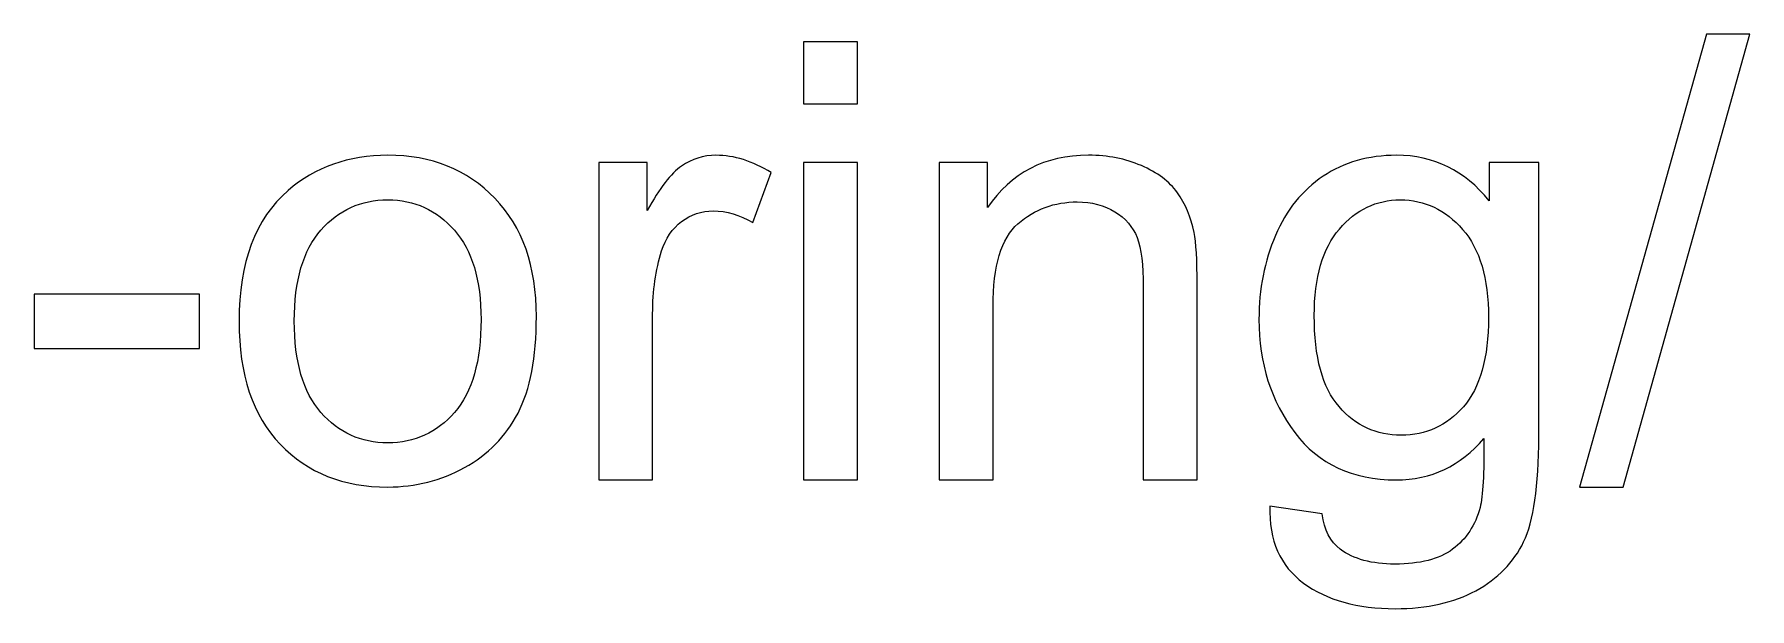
# Model space of a CAD drawing. Header units: centimetres. Extents: x -55.7 to 42.9, y -35.5 to -4.3.
# Drawn here: x -30.91 to -27.351, y -35.477 to -34.285 of the extents above; entities that cross this region are included whole.
import ezdxf

# ---------------------------------------------------------------- set-up
doc = ezdxf.new("R2010")
doc.units = ezdxf.units.CM
doc.header["$MEASUREMENT"] = 0
doc.layers.add('Layer 1', color=7, linetype='Continuous')

msp = doc.modelspace()

# ---------------------------------------------------------------- linework, layer by layer
at = {"layer": 'Layer 1', "color": 250}
for points, knots in [([(-29.31429, -34.42926), (-29.31429, -34.42926), (-29.31429, -34.30078), (-29.31429, -34.30078), (-29.31429, -34.30078), (-29.31429, -34.30078), (-29.20253, -34.30078), (-29.20253, -34.30078), (-29.20253, -34.30078), (-29.20253, -34.30078), (-29.20253, -34.42926), (-29.20253, -34.42926), (-29.20253, -34.42926), (-29.20253, -34.42926), (-29.31429, -34.42926), (-29.31429, -34.42926)], [0, 0, 0, 0, 0.25, 0.25, 0.25, 0.25, 0.5, 0.5, 0.5, 0.5, 0.75, 0.75, 0.75, 0.75, 1, 1, 1, 1]), ([(-27.70372, -35.22534), (-27.70372, -35.22534), (-27.44019, -34.28533), (-27.44019, -34.28533), (-27.44019, -34.28533), (-27.44019, -34.28533), (-27.35087, -34.28533), (-27.35087, -34.28533), (-27.35087, -34.28533), (-27.35087, -34.28533), (-27.61376, -35.22534), (-27.61376, -35.22534), (-27.61376, -35.22534), (-27.61376, -35.22534), (-27.70372, -35.22534), (-27.70372, -35.22534)], [0, 0, 0, 0, 0.25, 0.25, 0.25, 0.25, 0.5, 0.5, 0.5, 0.5, 0.75, 0.75, 0.75, 0.75, 1, 1, 1, 1]), ([(-30.48565, -34.88054), (-30.48565, -34.75862), (-30.45178, -34.66823), (-30.38384, -34.6096), (-30.38384, -34.6096), (-30.32732, -34.56092), (-30.25832, -34.53637), (-30.17683, -34.53637), (-30.17683, -34.53637), (-30.08623, -34.53637), (-30.01215, -34.566), (-29.95479, -34.62548), (-29.95479, -34.62548), (-29.89721, -34.68474), (-29.86864, -34.76666), (-29.86864, -34.87122), (-29.86864, -34.87122), (-29.86864, -34.9561), (-29.88134, -35.02278), (-29.90674, -35.07125), (-29.90674, -35.07125), (-29.93214, -35.11993), (-29.96918, -35.15761), (-30.01765, -35.18449), (-30.01765, -35.18449), (-30.06634, -35.21137), (-30.11925, -35.22471), (-30.17683, -35.22471), (-30.17683, -35.22471), (-30.2689, -35.22471), (-30.34341, -35.19528), (-30.40035, -35.13602), (-30.40035, -35.13602), (-30.45728, -35.07696), (-30.48565, -34.99187), (-30.48565, -34.88054)], [0, 0, 0, 0, 0.1111111, 0.1111111, 0.1111111, 0.1111111, 0.2222222, 0.2222222, 0.2222222, 0.2222222, 0.3333333, 0.3333333, 0.3333333, 0.3333333, 0.4444444, 0.4444444, 0.4444444, 0.4444444, 0.5555556, 0.5555556, 0.5555556, 0.5555556, 0.6666667, 0.6666667, 0.6666667, 0.6666667, 0.7777778, 0.7777778, 0.7777778, 0.7777778, 0.8888889, 0.8888889, 0.8888889, 0.8888889, 1, 1, 1, 1]), ([(-29.73889, -35.20989), (-29.73889, -35.20989), (-29.73889, -34.55139), (-29.73889, -34.55139), (-29.73889, -34.55139), (-29.73889, -34.55139), (-29.63856, -34.55139), (-29.63856, -34.55139), (-29.63856, -34.55139), (-29.63856, -34.55139), (-29.63856, -34.65109), (-29.63856, -34.65109), (-29.63856, -34.65109), (-29.61295, -34.60452), (-29.58924, -34.57362), (-29.56744, -34.5588), (-29.56744, -34.5588), (-29.54585, -34.54399), (-29.52193, -34.53637), (-29.4959, -34.53637), (-29.4959, -34.53637), (-29.45822, -34.53637), (-29.42012, -34.54843), (-29.38117, -34.57235), (-29.38117, -34.57235), (-29.38117, -34.57235), (-29.4197, -34.67607), (-29.4197, -34.67607), (-29.4197, -34.67607), (-29.44679, -34.65977), (-29.47409, -34.65172), (-29.5014, -34.65172), (-29.5014, -34.65172), (-29.52595, -34.65172), (-29.54775, -34.65913), (-29.56723, -34.67374), (-29.56723, -34.67374), (-29.5867, -34.68855), (-29.60046, -34.70887), (-29.60871, -34.73491), (-29.60871, -34.73491), (-29.6212, -34.77449), (-29.62734, -34.81788), (-29.62734, -34.86508), (-29.62734, -34.86508), (-29.62734, -34.86508), (-29.62734, -35.20989), (-29.62734, -35.20989), (-29.62734, -35.20989), (-29.62734, -35.20989), (-29.73889, -35.20989), (-29.73889, -35.20989)], [0, 0, 0, 0, 0.0769231, 0.0769231, 0.0769231, 0.0769231, 0.1538462, 0.1538462, 0.1538462, 0.1538462, 0.2307692, 0.2307692, 0.2307692, 0.2307692, 0.3076923, 0.3076923, 0.3076923, 0.3076923, 0.3846154, 0.3846154, 0.3846154, 0.3846154, 0.4615385, 0.4615385, 0.4615385, 0.4615385, 0.5384615, 0.5384615, 0.5384615, 0.5384615, 0.6153846, 0.6153846, 0.6153846, 0.6153846, 0.6923077, 0.6923077, 0.6923077, 0.6923077, 0.7692308, 0.7692308, 0.7692308, 0.7692308, 0.8461538, 0.8461538, 0.8461538, 0.8461538, 0.9230769, 0.9230769, 0.9230769, 0.9230769, 1, 1, 1, 1]), ([(-29.31429, -35.20989), (-29.31429, -35.20989), (-29.31429, -34.55139), (-29.31429, -34.55139), (-29.31429, -34.55139), (-29.31429, -34.55139), (-29.20253, -34.55139), (-29.20253, -34.55139), (-29.20253, -34.55139), (-29.20253, -34.55139), (-29.20253, -35.20989), (-29.20253, -35.20989), (-29.20253, -35.20989), (-29.20253, -35.20989), (-29.31429, -35.20989), (-29.31429, -35.20989)], [0, 0, 0, 0, 0.25, 0.25, 0.25, 0.25, 0.5, 0.5, 0.5, 0.5, 0.75, 0.75, 0.75, 0.75, 1, 1, 1, 1]), ([(-29.03256, -35.20989), (-29.03256, -35.20989), (-29.03256, -34.55139), (-29.03256, -34.55139), (-29.03256, -34.55139), (-29.03256, -34.55139), (-28.93223, -34.55139), (-28.93223, -34.55139), (-28.93223, -34.55139), (-28.93223, -34.55139), (-28.93223, -34.64495), (-28.93223, -34.64495), (-28.93223, -34.64495), (-28.88376, -34.57256), (-28.81391, -34.53637), (-28.72268, -34.53637), (-28.72268, -34.53637), (-28.68289, -34.53637), (-28.64648, -34.54356), (-28.61325, -34.55774), (-28.61325, -34.55774), (-28.5798, -34.57214), (-28.55504, -34.59076), (-28.53853, -34.61405), (-28.53853, -34.61405), (-28.52181, -34.63712), (-28.51038, -34.66464), (-28.5036, -34.69639), (-28.5036, -34.69639), (-28.49958, -34.71713), (-28.49747, -34.75332), (-28.49747, -34.80497), (-28.49747, -34.80497), (-28.49747, -34.80497), (-28.49747, -35.20989), (-28.49747, -35.20989), (-28.49747, -35.20989), (-28.49747, -35.20989), (-28.60923, -35.20989), (-28.60923, -35.20989), (-28.60923, -35.20989), (-28.60923, -35.20989), (-28.60923, -34.8092), (-28.60923, -34.8092), (-28.60923, -34.8092), (-28.60923, -34.76391), (-28.61346, -34.72983), (-28.62214, -34.70718), (-28.62214, -34.70718), (-28.63082, -34.68474), (-28.64627, -34.66675), (-28.66828, -34.65342), (-28.66828, -34.65342), (-28.69051, -34.63987), (-28.71633, -34.6331), (-28.74617, -34.6331), (-28.74617, -34.6331), (-28.7938, -34.6331), (-28.83465, -34.64834), (-28.86936, -34.67839), (-28.86936, -34.67839), (-28.90387, -34.70866), (-28.92101, -34.76581), (-28.92101, -34.85027), (-28.92101, -34.85027), (-28.92101, -34.85027), (-28.92101, -35.20989), (-28.92101, -35.20989), (-28.92101, -35.20989), (-28.92101, -35.20989), (-29.03256, -35.20989), (-29.03256, -35.20989)], [0, 0, 0, 0, 0.0555556, 0.0555556, 0.0555556, 0.0555556, 0.1111111, 0.1111111, 0.1111111, 0.1111111, 0.1666667, 0.1666667, 0.1666667, 0.1666667, 0.2222222, 0.2222222, 0.2222222, 0.2222222, 0.2777778, 0.2777778, 0.2777778, 0.2777778, 0.3333333, 0.3333333, 0.3333333, 0.3333333, 0.3888889, 0.3888889, 0.3888889, 0.3888889, 0.4444444, 0.4444444, 0.4444444, 0.4444444, 0.5, 0.5, 0.5, 0.5, 0.5555556, 0.5555556, 0.5555556, 0.5555556, 0.6111111, 0.6111111, 0.6111111, 0.6111111, 0.6666667, 0.6666667, 0.6666667, 0.6666667, 0.7222222, 0.7222222, 0.7222222, 0.7222222, 0.7777778, 0.7777778, 0.7777778, 0.7777778, 0.8333333, 0.8333333, 0.8333333, 0.8333333, 0.8888889, 0.8888889, 0.8888889, 0.8888889, 0.9444444, 0.9444444, 0.9444444, 0.9444444, 1, 1, 1, 1]), ([(-28.34676, -35.2645), (-28.34676, -35.2645), (-28.23818, -35.28059), (-28.23818, -35.28059), (-28.23818, -35.28059), (-28.23373, -35.31403), (-28.22103, -35.33837), (-28.2005, -35.35382), (-28.2005, -35.35382), (-28.17277, -35.37436), (-28.13488, -35.38473), (-28.08705, -35.38473), (-28.08705, -35.38473), (-28.03519, -35.38473), (-27.99539, -35.37436), (-27.96724, -35.35382), (-27.96724, -35.35382), (-27.93909, -35.33308), (-27.92025, -35.30408), (-27.9103, -35.26704), (-27.9103, -35.26704), (-27.90438, -35.24418), (-27.90184, -35.19655), (-27.90226, -35.12374), (-27.90226, -35.12374), (-27.95094, -35.1811), (-28.01169, -35.20989), (-28.08451, -35.20989), (-28.08451, -35.20989), (-28.1751, -35.20989), (-28.24516, -35.17729), (-28.29469, -35.11189), (-28.29469, -35.11189), (-28.34422, -35.04669), (-28.3692, -34.96817), (-28.3692, -34.87694), (-28.3692, -34.87694), (-28.3692, -34.81407), (-28.35777, -34.75608), (-28.33512, -34.70295), (-28.33512, -34.70295), (-28.31226, -34.64982), (-28.27924, -34.60876), (-28.23606, -34.57976), (-28.23606, -34.57976), (-28.19288, -34.55097), (-28.14208, -34.53637), (-28.08387, -34.53637), (-28.08387, -34.53637), (-28.00619, -34.53637), (-27.94205, -34.5679), (-27.89168, -34.63077), (-27.89168, -34.63077), (-27.89168, -34.63077), (-27.89168, -34.55139), (-27.89168, -34.55139), (-27.89168, -34.55139), (-27.89168, -34.55139), (-27.7886, -34.55139), (-27.7886, -34.55139), (-27.7886, -34.55139), (-27.7886, -34.55139), (-27.7886, -35.12057), (-27.7886, -35.12057), (-27.7886, -35.12057), (-27.7886, -35.22301), (-27.79918, -35.29583), (-27.81992, -35.33858), (-27.81992, -35.33858), (-27.84088, -35.38134), (-27.8739, -35.41521), (-27.91919, -35.43997), (-27.91919, -35.43997), (-27.96449, -35.46474), (-28.02016, -35.47723), (-28.08641, -35.47723), (-28.08641, -35.47723), (-28.16494, -35.47723), (-28.22844, -35.45945), (-28.2767, -35.4241), (-28.2767, -35.4241), (-28.32517, -35.38875), (-28.34845, -35.33562), (-28.34676, -35.2645)], [0, 0, 0, 0, 0.047619, 0.047619, 0.047619, 0.047619, 0.0952381, 0.0952381, 0.0952381, 0.0952381, 0.1428571, 0.1428571, 0.1428571, 0.1428571, 0.1904762, 0.1904762, 0.1904762, 0.1904762, 0.2380952, 0.2380952, 0.2380952, 0.2380952, 0.2857143, 0.2857143, 0.2857143, 0.2857143, 0.3333333, 0.3333333, 0.3333333, 0.3333333, 0.3809524, 0.3809524, 0.3809524, 0.3809524, 0.4285714, 0.4285714, 0.4285714, 0.4285714, 0.4761905, 0.4761905, 0.4761905, 0.4761905, 0.5238095, 0.5238095, 0.5238095, 0.5238095, 0.5714286, 0.5714286, 0.5714286, 0.5714286, 0.6190476, 0.6190476, 0.6190476, 0.6190476, 0.6666667, 0.6666667, 0.6666667, 0.6666667, 0.7142857, 0.7142857, 0.7142857, 0.7142857, 0.7619048, 0.7619048, 0.7619048, 0.7619048, 0.8095238, 0.8095238, 0.8095238, 0.8095238, 0.8571429, 0.8571429, 0.8571429, 0.8571429, 0.9047619, 0.9047619, 0.9047619, 0.9047619, 0.952381, 0.952381, 0.952381, 0.952381, 1, 1, 1, 1]), ([(-30.37092, -34.88054), (-30.37092, -34.96499), (-30.35251, -35.02807), (-30.31568, -35.06998), (-30.31568, -35.06998), (-30.27885, -35.1121), (-30.23249, -35.13305), (-30.17683, -35.13305), (-30.17683, -35.13305), (-30.12137, -35.13305), (-30.07523, -35.11189), (-30.0384, -35.06977), (-30.0384, -35.06977), (-30.00178, -35.02764), (-29.98336, -34.9633), (-29.98336, -34.87694), (-29.98336, -34.87694), (-29.98336, -34.79545), (-30.00178, -34.73364), (-30.03882, -34.69173), (-30.03882, -34.69173), (-30.07586, -34.64982), (-30.12179, -34.62886), (-30.17683, -34.62886), (-30.17683, -34.62886), (-30.23249, -34.62886), (-30.27885, -34.64982), (-30.31568, -34.69152), (-30.31568, -34.69152), (-30.35251, -34.73322), (-30.37092, -34.79629), (-30.37092, -34.88054)], [0, 0, 0, 0, 0.125, 0.125, 0.125, 0.125, 0.25, 0.25, 0.25, 0.25, 0.375, 0.375, 0.375, 0.375, 0.5, 0.5, 0.5, 0.5, 0.625, 0.625, 0.625, 0.625, 0.75, 0.75, 0.75, 0.75, 0.875, 0.875, 0.875, 0.875, 1, 1, 1, 1]), ([(-28.25447, -34.86889), (-28.25447, -34.95525), (-28.23733, -35.01833), (-28.20283, -35.05791), (-28.20283, -35.05791), (-28.16854, -35.09771), (-28.12557, -35.11739), (-28.07392, -35.11739), (-28.07392, -35.11739), (-28.0227, -35.11739), (-27.97973, -35.09771), (-27.94502, -35.05834), (-27.94502, -35.05834), (-27.9103, -35.01875), (-27.89295, -34.95695), (-27.89295, -34.87249), (-27.89295, -34.87249), (-27.89295, -34.79185), (-27.91073, -34.7311), (-27.9465, -34.69025), (-27.9465, -34.69025), (-27.98227, -34.6494), (-28.02545, -34.62886), (-28.07583, -34.62886), (-28.07583, -34.62886), (-28.12536, -34.62886), (-28.16748, -34.64897), (-28.2024, -34.6894), (-28.2024, -34.6894), (-28.23712, -34.72962), (-28.25447, -34.78952), (-28.25447, -34.86889)], [0, 0, 0, 0, 0.125, 0.125, 0.125, 0.125, 0.25, 0.25, 0.25, 0.25, 0.375, 0.375, 0.375, 0.375, 0.5, 0.5, 0.5, 0.5, 0.625, 0.625, 0.625, 0.625, 0.75, 0.75, 0.75, 0.75, 0.875, 0.875, 0.875, 0.875, 1, 1, 1, 1]), ([(-30.91046, -34.93705), (-30.91046, -34.93705), (-30.91046, -34.82487), (-30.91046, -34.82487), (-30.91046, -34.82487), (-30.91046, -34.82487), (-30.56735, -34.82487), (-30.56735, -34.82487), (-30.56735, -34.82487), (-30.56735, -34.82487), (-30.56735, -34.93705), (-30.56735, -34.93705), (-30.56735, -34.93705), (-30.56735, -34.93705), (-30.91046, -34.93705), (-30.91046, -34.93705)], [0, 0, 0, 0, 0.25, 0.25, 0.25, 0.25, 0.5, 0.5, 0.5, 0.5, 0.75, 0.75, 0.75, 0.75, 1, 1, 1, 1])]:
    msp.add_open_spline(points, degree=3, knots=knots, dxfattribs=at)

doc.saveas('drawing.dxf')
